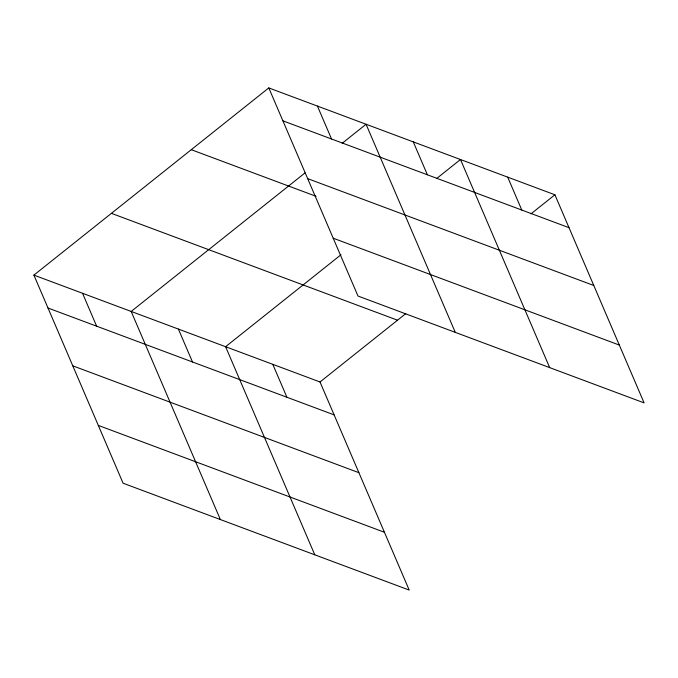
<?xml version="1.0" encoding="UTF-8"?>
<svg xmlns="http://www.w3.org/2000/svg" width="678" height="678" viewBox="0 0 678 678"><rect width="100%" height="100%" fill="white"/><g stroke="black" fill="none" stroke-linecap="round" stroke-linejoin="round"><path stroke-width="1.02" d="M33.9 275.115L320.016 381.977L409.207 590.08L123.091 483.219L33.9 275.115L268.793 87.92L554.909 194.781L644.1 402.885L357.984 296.023L268.793 87.92M305.049 172.89L131.176 311.448L220.367 519.551M342.161 143.312L366.069 124.252L455.269 332.356M340.983 254.759L225.596 346.712L314.787 554.816M436.573 178.577L460.489 159.516L549.68 367.62M320.016 381.977L405.766 313.643M530.993 213.841L554.909 194.781M282.896 120.828L569.011 227.681M307.676 178.636L593.792 285.497M191.281 149.694L316.092 196.315M333.203 238.207L619.319 345.068M111.412 213.341L397.528 320.202M48.002 308.015L334.118 414.877M72.783 365.832L358.899 472.693M98.31 425.403L384.426 532.264M507.703 177.153L521.797 210.053M413.283 141.888L427.386 174.788M317.431 106.09L331.534 138.99M272.802 364.349L286.904 397.249M178.39 329.084L192.493 361.984M82.538 293.286L96.64 326.186"/></g></svg>
